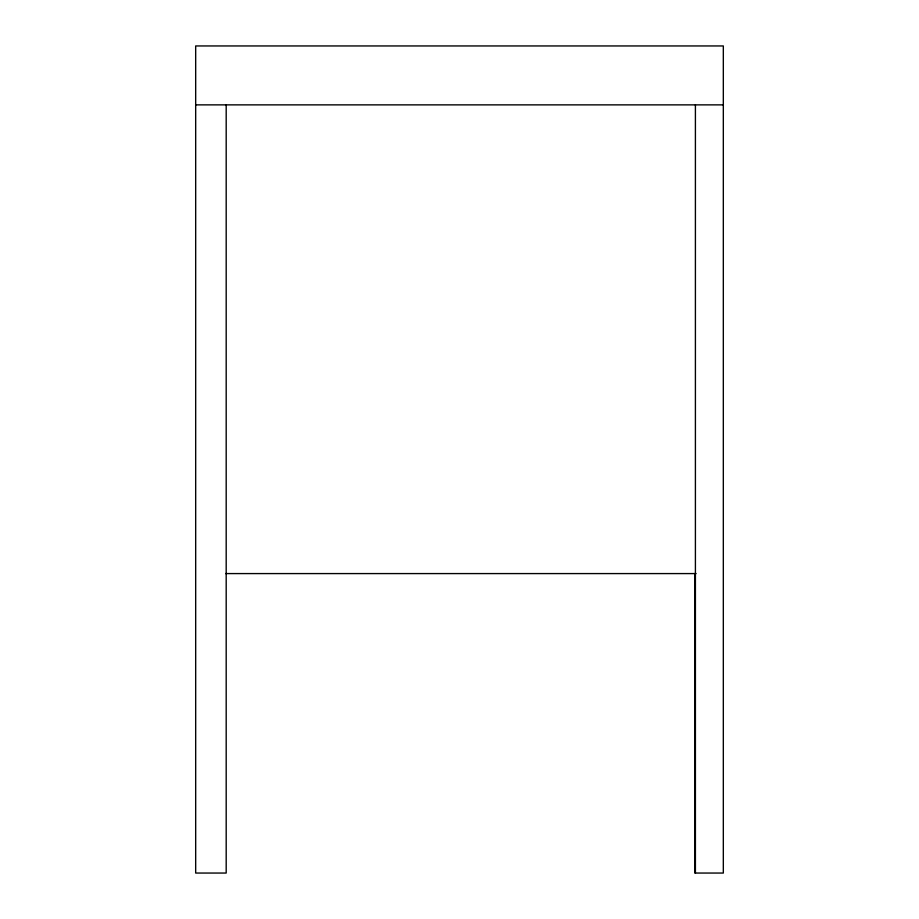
<?xml version="1.0" encoding="UTF-8"?>
<svg xmlns="http://www.w3.org/2000/svg" width="919" height="919" viewBox="0 0 919 919"><rect width="100%" height="100%" fill="white"/><g stroke="black" fill="none" stroke-linecap="round" stroke-linejoin="round"><path stroke-width="1.38" d="M195.678 104.869L723.322 104.869M225.637 573.582L696.074 573.582M695.407 104.869L695.407 873.05M694.798 573.582L694.798 873.05L723.322 873.05L723.322 45.95L195.678 45.95L195.678 873.05L226.189 873.05L226.189 104.869"/></g></svg>
